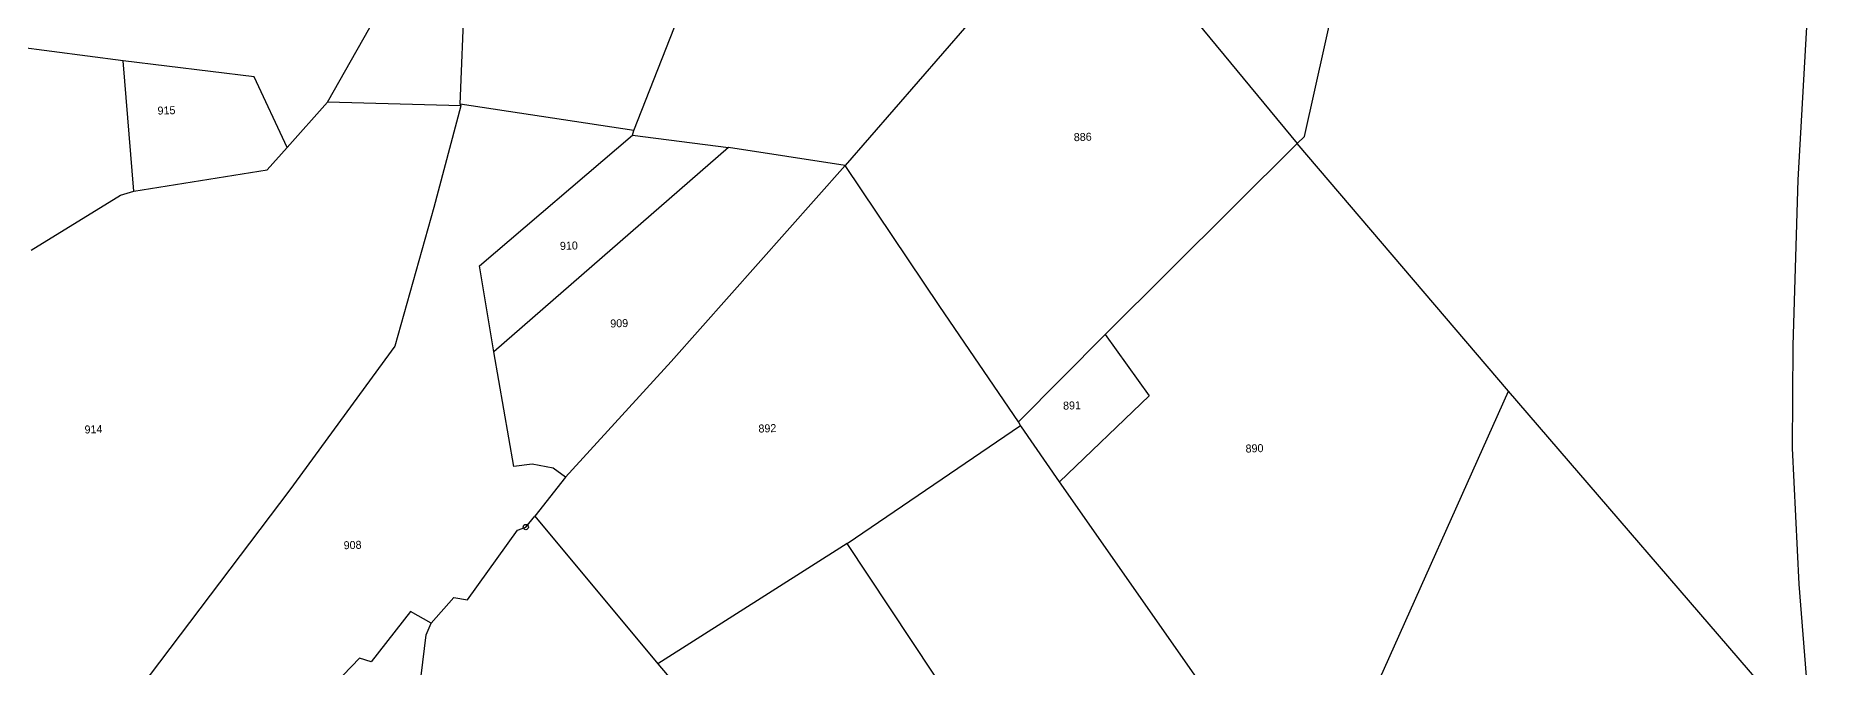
# Model space of a CAD drawing. Header units: metres. Extents: x 313073 to 315646, y 1903695 to 1906857.
# Drawn here: x 314728 to 315588, y 1904733 to 1905039 of the extents above; entities that cross this region are included whole.
import ezdxf

# ---------------------------------------------------------------- set-up
doc = ezdxf.new("R2010")
doc.units = ezdxf.units.M
for name, color, linetype in [('POLY_PARCEL', 6, 'Continuous'), ('TEXT_PARCEL', 7, 'Continuous'), ('V_BOUND_LINE', 7, 'Continuous')]:
    doc.layers.add(name, color=color, linetype=linetype)
doc.styles.add('TEXT_MAP', font='')
doc.styles.get('TEXT_MAP').set_extended_font_data('Kruti Dev 050')

msp = doc.modelspace()

# ---------------------------------------------------------------- linework, layer by layer
msp.add_circle((314964.86, 1904800.74), 1.28)
at = {"layer": 'POLY_PARCEL'}
for p, q in [((315017.08, 1904992.7), (315077.11, 1905145.41)), ((315341.69, 1904989.76), (315375.12, 1905140.21)), ((314933.11, 1905005.42), (314937.97, 1905124.71)), ((314868.84, 1905006.44), (314928.06, 1905110.76)), ((315235.78, 1905110.29), (315338.18, 1904986.45)), ((315199.34, 1905067.78), (315119.37, 1904975.68)), ((314769.96, 1905026.33), (314718.33, 1905033.25)), ((314775.12, 1904963.25), (314769.96, 1905026.33)), ((314833.45, 1905018.65), (314769.96, 1905026.33)), ((314849.42, 1904984.37), (314833.45, 1905018.65)), ((314868.84, 1905006.44), (314849.42, 1904984.37)), ((314933.48, 1905004.65), (314868.84, 1905006.44)), ((314933.48, 1905004.65), (314920.44, 1904955.39)), ((314933.11, 1905005.42), (314933.48, 1905004.65)), ((315017.08, 1904992.7), (314933.11, 1905005.42)), ((315016.42, 1904990.35), (315017.08, 1904992.7)), ((314839.71, 1904973.57), (314849.42, 1904984.37)), ((314942.48, 1904927.14), (315016.42, 1904990.35)), ((315062.93, 1904984.41), (314949.47, 1904885.52)), ((315016.42, 1904990.35), (315062.93, 1904984.41)), ((315119.37, 1904975.68), (315062.93, 1904984.41)), ((315338.18, 1904986.45), (315245.23, 1904893.87)), ((315338.18, 1904986.45), (315341.69, 1904989.76)), ((315440.39, 1904866.46), (315338.18, 1904986.45)), ((315119.37, 1904975.68), (315035.25, 1904880.84)), ((315165.15, 1904907.42), (315119.37, 1904975.68)), ((314775.12, 1904963.25), (314839.71, 1904973.57)), ((314725.5, 1904934.82), (314768.73, 1904961.45)), ((314768.73, 1904961.45), (314775.12, 1904963.25)), ((314920.44, 1904955.39), (314901.47, 1904888.27)), ((314949.47, 1904885.52), (314942.48, 1904927.14)), ((315203.35, 1904851.61), (315165.15, 1904907.42)), ((314901.47, 1904888.27), (314850.76, 1904818.7)), ((315203.35, 1904851.61), (315245.23, 1904893.87)), ((315245.23, 1904893.87), (315266.49, 1904864.25)), ((314959.04, 1904830.02), (314949.47, 1904885.52)), ((315035.25, 1904880.84), (314984.13, 1904824.94)), ((315266.49, 1904864.25), (315223.12, 1904822.56)), ((315372.77, 1904715.44), (315440.39, 1904866.46)), ((315587.01, 1904696.34), (315440.39, 1904866.46)), ((315120.38, 1904792.74), (315204.3, 1904849.86)), ((315204.3, 1904849.86), (315203.35, 1904851.61)), ((315204.67, 1904849.17), (315204.3, 1904849.86)), ((315223.12, 1904822.56), (315204.67, 1904849.17)), ((314967.87, 1904831.19), (314959.04, 1904830.02)), ((314978.07, 1904829.21), (314967.87, 1904831.19)), ((314984.13, 1904824.94), (314978.07, 1904829.21)), ((314984.13, 1904824.94), (314969.25, 1904806.08)), ((315293.95, 1904721.47), (315223.12, 1904822.56)), ((314850.76, 1904818.7), (314778.17, 1904722.74)), ((314964.86, 1904800.74), (314969.25, 1904806.08)), ((314969.25, 1904806.08), (315028.72, 1904734.47)), ((314936.65, 1904765.58), (314960.93, 1904799.17)), ((314960.93, 1904799.17), (314964.86, 1904800.74)), ((315120.38, 1904792.74), (315028.72, 1904734.47)), ((315202.74, 1904668.77), (315120.38, 1904792.74)), ((314909.12, 1904759.9), (314890.04, 1904735.48)), ((314919.07, 1904754.21), (314909.12, 1904759.9)), ((314919.07, 1904754.21), (314930.1, 1904766.68)), ((314930.1, 1904766.68), (314936.65, 1904765.58)), ((314916.63, 1904748.51), (314919.07, 1904754.21)), ((314914.29, 1904728.71), (314916.63, 1904748.51)), ((314884.4, 1904737.21), (314872.53, 1904724.93)), ((314890.04, 1904735.48), (314884.4, 1904737.21)), ((315028.72, 1904734.47), (315116.59, 1904631.63))]:
    msp.add_line(p, q, dxfattribs=at)
at = {"layer": 'V_BOUND_LINE'}
for p, q in [((315588.41, 1905111.39), (315580.37, 1904968.78)), ((315580.37, 1904968.78), (315578, 1904888.59)), ((315578, 1904888.59), (315577.57, 1904838.94)), ((315577.57, 1904838.94), (315580.94, 1904773.11)), ((315580.94, 1904773.11), (315587.01, 1904696.34))]:
    msp.add_line(p, q, dxfattribs=at)

# ---------------------------------------------------------------- texts
at = {"layer": 'TEXT_PARCEL', "style": 'TEXT_MAP'}
for s, p in [('915', (314786.74, 1905000.34)), ('886', (315230.1, 1904987.49)), ('910', (314981.45, 1904934.86)), ('909', (315005.81, 1904897.31)), ('891', (315224.9, 1904857.54)), ('914', (314751.41, 1904846.01)), ('892', (315077.51, 1904846.46)), ('890', (315313.22, 1904836.77)), ('908', (314876.8, 1904789.98))]:
    msp.add_text(s, height=3.872, rotation=1.78282, dxfattribs=at).set_placement(p)

doc.saveas('drawing.dxf')
